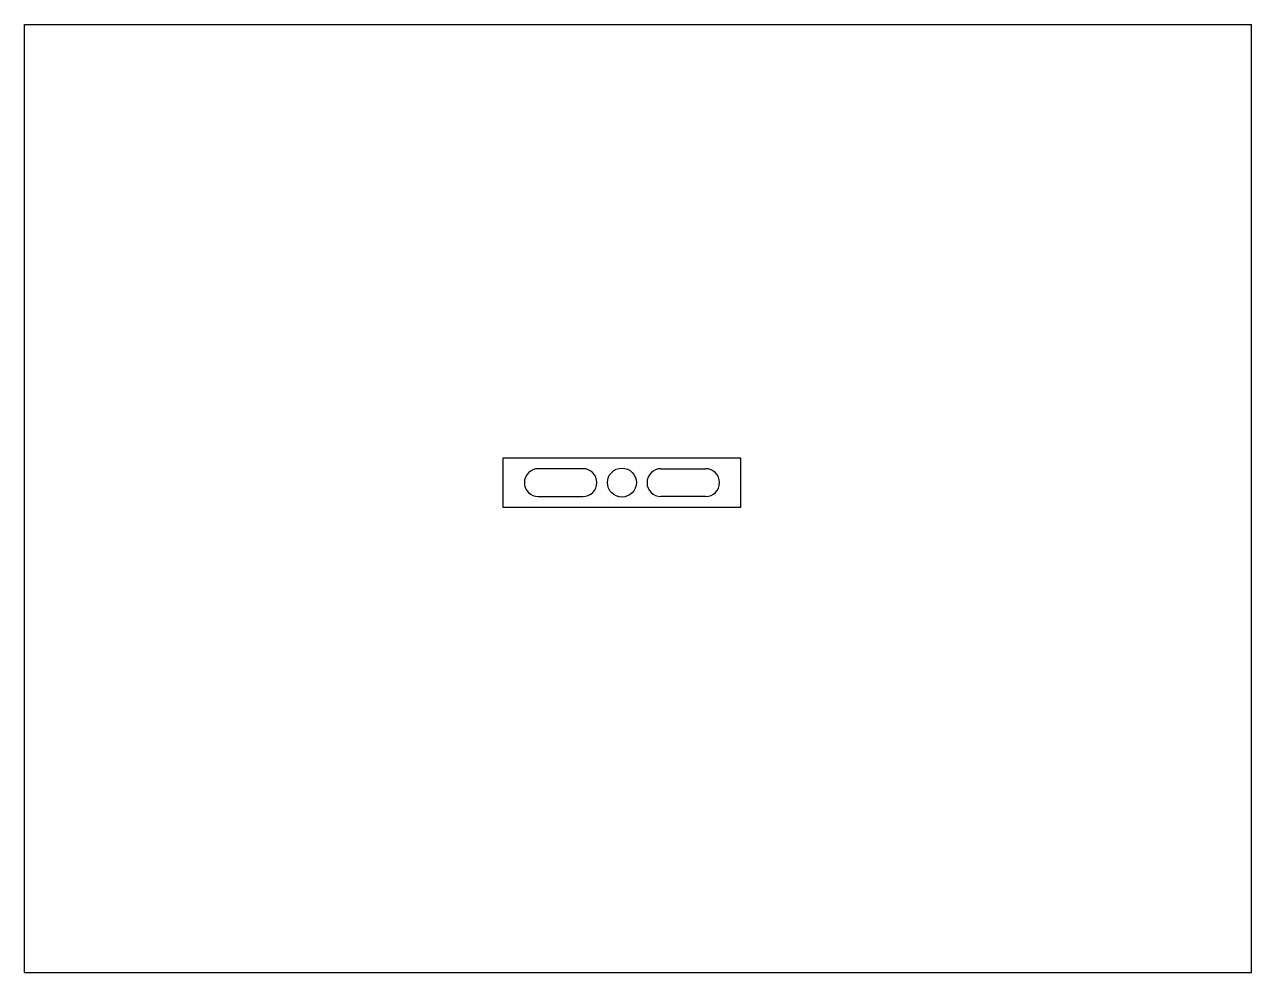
# Model space of a CAD drawing. Header units: inches. Extents: x 0 to 22, y 0 to 17.
import ezdxf

# ---------------------------------------------------------------- set-up
doc = ezdxf.new("R2010")
doc.units = ezdxf.units.IN
doc.header["$LTSCALE"] = 1.21
doc.header["$MEASUREMENT"] = 0
doc.layers.get('0').update_dxf_attribs({"linetype": 'CONTINUOUS'})
doc.layers.add('02___PRT_ALL_AXES', color=7, linetype='CONTINUOUS')

msp = doc.modelspace()

# ---------------------------------------------------------------- linework, layer by layer
at = {"color": 7, "linetype": 'CONTINUOUS'}
for p, q in [((0, 0), (0, 17)), ((0, 17), (22, 17)), ((22, 0), (22, 17)), ((8.579, 9.222), (8.579, 8.347)), ((12.844, 9.222), (8.579, 9.222)), ((10.012, 9.035), (9.212, 9.035)), ((11.412, 9.035), (12.212, 9.035)), ((12.844, 8.347), (12.844, 9.222)), ((9.212, 8.535), (10.012, 8.535)), ((12.212, 8.535), (11.412, 8.535)), ((8.579, 8.347), (12.844, 8.347)), ((0, 0), (22, 0))]:
    msp.add_line(p, q, dxfattribs=at)
for centre, start, end in [((9.212, 8.785), 90, 270), ((10.012, 8.785), 270, 90), ((11.412, 8.785), 90, 270), ((12.212, 8.785), 270, 90)]:
    msp.add_arc(centre, 0.25, start, end, dxfattribs=at)
at = {"layer": '02___PRT_ALL_AXES', "color": 7, "linetype": 'CONTINUOUS'}
msp.add_circle((10.712, 8.785), 0.26, dxfattribs=at)

doc.saveas('drawing.dxf')
